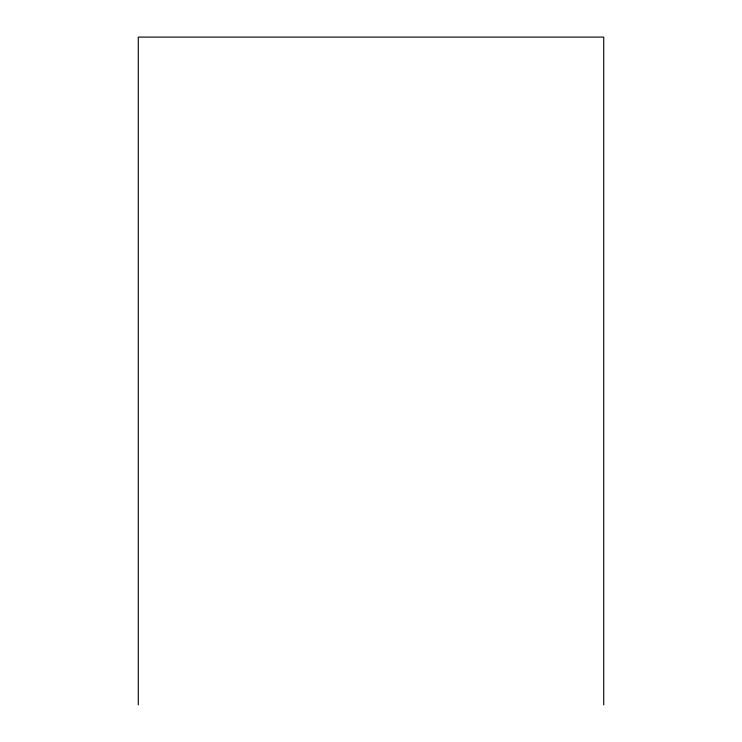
<?xml version="1.0" encoding="UTF-8"?>
<svg xmlns="http://www.w3.org/2000/svg" width="742" height="742" viewBox="0 0 742 742"><rect width="100%" height="100%" fill="white"/><g stroke="black" fill="none" stroke-linecap="round" stroke-linejoin="round"><path stroke-width="1.11" d="M603.728 704.9L603.728 37.1L138.272 37.1L138.272 704.9"/></g></svg>
